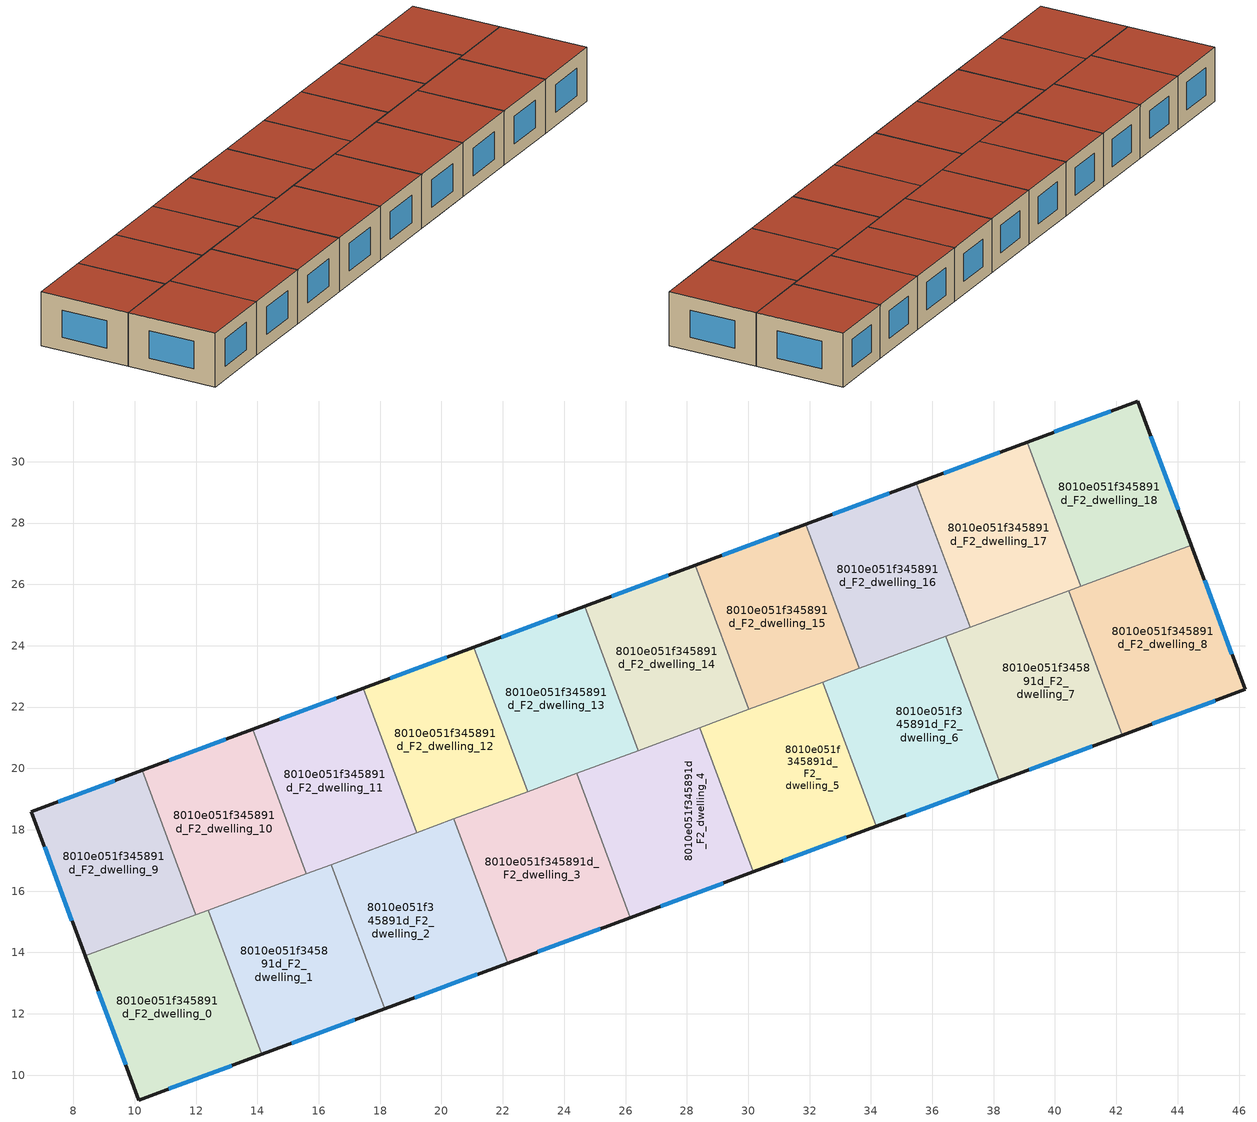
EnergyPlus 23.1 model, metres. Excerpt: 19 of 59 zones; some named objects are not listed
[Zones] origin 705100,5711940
8010e051f345891d_F2_dwelling_0
 floor to 8010e051f345891d_F1_dwelling_0 (EU_floor_Construction): 11.99,15.23 13.74,10.53 10.14,9.19 8.38,13.89 z6
 floor to 8010e051f345891d_F1_dwelling_1 (EU_floor_Construction): 12.39,15.38 14.14,10.68 13.74,10.53 11.99,15.23 z6
 wall outside (EU_wall_Construction): 8.38,13.89 10.14,9.19 14.14,10.68 z6:9
 wall to 8010e051f345891d_F2_dwelling_1 (EU_wall_Construction): 14.14,10.68 12.39,15.38 z6:9
 wall to 8010e051f345891d_F2_dwelling_9 (EU_wall_Construction): 11.99,15.23 8.38,13.89 z6:9
 wall to 8010e051f345891d_F2_dwelling_10 (EU_wall_Construction): 12.39,15.38 11.99,15.23 z6:9
 window (EU_Window_Construction): 11.12,9.55 13.16,10.31 / 8.81,12.74 9.71,10.34 z6.73:8.27
 roof outside (EU_roof_Construction): 14.14,10.68 12.39,15.38 8.38,13.89 10.14,9.19 z9
8010e051f345891d_F2_dwelling_1
 floor to 8010e051f345891d_F1_dwelling_1 (EU_floor_Construction): 15.6,16.57 17.34,11.87 14.14,10.68 12.39,15.38 z6
 floor to 8010e051f345891d_F1_dwelling_2 (EU_floor_Construction): 16.4,16.87 18.15,12.16 17.34,11.87 15.6,16.57 z6
 wall outside (EU_wall_Construction): 14.14,10.68 18.15,12.16 z6:9
 wall to 8010e051f345891d_F2_dwelling_2 (EU_wall_Construction): 18.15,12.16 16.4,16.87 z6:9
 wall to 8010e051f345891d_F2_dwelling_10 (EU_wall_Construction): 15.59,16.57 12.39,15.38 z6:9
 wall to 8010e051f345891d_F2_dwelling_11 (EU_wall_Construction): 16.4,16.87 15.59,16.57 z6:9
 window (EU_Window_Construction): 15.12,11.04 17.17,11.8 z6.73:8.27
 roof outside (EU_roof_Construction): 18.15,12.16 16.4,16.87 12.39,15.38 14.14,10.68 z9
8010e051f345891d_F2_dwelling_10
 floor to 8010e051f345891d_F1_dwelling_11 (EU_floor_Construction): 13.85,21.27 15.59,16.57 11.99,15.23 10.24,19.93 z6
 wall outside (EU_wall_Construction): 13.85,21.27 10.24,19.93 z6:9
 wall to 8010e051f345891d_F2_dwelling_11 (EU_wall_Construction): 15.59,16.57 13.85,21.27 z6:9
 wall to 8010e051f345891d_F2_dwelling_9 (EU_wall_Construction): 10.24,19.93 11.99,15.23 z6:9
 window (EU_Window_Construction): 12.96,20.94 11.12,20.26 z6.73:8.27
 roof outside (EU_roof_Construction): 15.59,16.57 13.85,21.27 10.24,19.93 11.99,15.23 z9
8010e051f345891d_F2_dwelling_11
 floor to 8010e051f345891d_F1_dwelling_12 (EU_floor_Construction): 17.45,22.61 19.2,17.91 15.59,16.57 13.85,21.27 z6
 wall outside (EU_wall_Construction): 17.45,22.61 13.85,21.27 z6:9
 wall to 8010e051f345891d_F2_dwelling_12 (EU_wall_Construction): 19.2,17.91 17.45,22.61 z6:9
 wall to 8010e051f345891d_F2_dwelling_2 (EU_wall_Construction): 16.4,16.87 19.2,17.91 z6:9
 window (EU_Window_Construction): 16.57,22.28 14.73,21.6 z6.73:8.27
 roof outside (EU_roof_Construction): 19.2,17.91 17.45,22.61 13.85,21.27 15.59,16.57 z9
8010e051f345891d_F2_dwelling_12
 floor to 8010e051f345891d_F1_dwelling_13 (EU_floor_Construction): 21.06,23.95 22.81,19.25 19.2,17.91 17.45,22.61 z6
 wall outside (EU_wall_Construction): 21.06,23.95 17.45,22.61 z6:9
 wall to 8010e051f345891d_F2_dwelling_13 (EU_wall_Construction): 22.81,19.25 21.06,23.95 z6:9
 wall to 8010e051f345891d_F2_dwelling_3 (EU_wall_Construction): 20.41,18.35 22.81,19.25 z6:9
 wall to 8010e051f345891d_F2_dwelling_2 (EU_wall_Construction): 19.2,17.91 20.41,18.36 z6:9
 window (EU_Window_Construction): 20.18,23.62 18.34,22.94 z6.73:8.27
 roof outside (EU_roof_Construction): 22.81,19.25 21.06,23.95 17.45,22.61 19.2,17.91 z9
8010e051f345891d_F2_dwelling_13
 floor to 8010e051f345891d_F1_dwelling_14 (EU_floor_Construction): 24.67,25.29 26.41,20.58 22.81,19.25 21.06,23.95 z6
 wall outside (EU_wall_Construction): 24.67,25.29 21.06,23.95 z6:9
 wall to 8010e051f345891d_F2_dwelling_14 (EU_wall_Construction): 26.41,20.58 24.67,25.29 z6:9
 wall to 8010e051f345891d_F2_dwelling_4 (EU_wall_Construction): 24.41,19.84 26.41,20.58 z6:9
 wall to 8010e051f345891d_F2_dwelling_3 (EU_wall_Construction): 22.81,19.24 24.42,19.84 z6:9
 window (EU_Window_Construction): 23.78,24.96 21.94,24.28 z6.73:8.27
 roof outside (EU_roof_Construction): 26.41,20.58 24.67,25.29 21.06,23.95 22.81,19.25 z9
8010e051f345891d_F2_dwelling_14
 floor to 8010e051f345891d_F1_dwelling_15 (EU_floor_Construction): 28.27,26.63 30.02,21.92 26.41,20.58 24.67,25.29 z6
 wall outside (EU_wall_Construction): 28.27,26.63 24.67,25.29 z6:9
 wall to 8010e051f345891d_F2_dwelling_15 (EU_wall_Construction): 30.02,21.92 28.27,26.63 z6:9
 wall to 8010e051f345891d_F2_dwelling_5 (EU_wall_Construction): 28.42,21.33 30.02,21.92 z6:9
 wall to 8010e051f345891d_F2_dwelling_4 (EU_wall_Construction): 26.41,20.58 28.42,21.33 z6:9
 window (EU_Window_Construction): 27.39,26.3 25.55,25.61 z6.73:8.27
 roof outside (EU_roof_Construction): 30.02,21.92 28.27,26.63 24.67,25.29 26.41,20.58 z9
8010e051f345891d_F2_dwelling_15
 floor to 8010e051f345891d_F1_dwelling_16 (EU_floor_Construction): 31.88,27.96 33.62,23.26 30.02,21.92 28.27,26.63 z6
 wall outside (EU_wall_Construction): 31.88,27.96 28.27,26.63 z6:9
 wall to 8010e051f345891d_F2_dwelling_16 (EU_wall_Construction): 33.62,23.26 31.88,27.96 z6:9
 wall to 8010e051f345891d_F2_dwelling_6 (EU_wall_Construction): 32.43,22.82 33.62,23.26 z6:9
 wall to 8010e051f345891d_F2_dwelling_5 (EU_wall_Construction): 30.02,21.92 32.43,22.82 z6:9
 window (EU_Window_Construction): 31,27.64 29.15,26.95 z6.73:8.27
 roof outside (EU_roof_Construction): 33.62,23.26 31.88,27.96 28.27,26.63 30.02,21.92 z9
8010e051f345891d_F2_dwelling_16
 floor to 8010e051f345891d_F1_dwelling_17 (EU_floor_Construction): 35.48,29.3 37.23,24.6 33.62,23.26 31.88,27.96 z6
 wall outside (EU_wall_Construction): 35.48,29.3 31.88,27.96 z6:9
 wall to 8010e051f345891d_F2_dwelling_17 (EU_wall_Construction): 37.23,24.6 35.48,29.3 z6:9
 wall to 8010e051f345891d_F2_dwelling_7 (EU_wall_Construction): 36.44,24.3 37.23,24.6 z6:9
 wall to 8010e051f345891d_F2_dwelling_6 (EU_wall_Construction): 33.62,23.26 36.44,24.3 z6:9
 window (EU_Window_Construction): 34.6,28.98 32.76,28.29 z6.73:8.27
 roof outside (EU_roof_Construction): 37.23,24.6 35.48,29.3 31.88,27.96 33.62,23.26 z9
8010e051f345891d_F2_dwelling_17
 floor to 8010e051f345891d_F1_dwelling_18 (EU_floor_Construction): 39.09,30.64 40.84,25.94 37.23,24.6 35.48,29.3 z6
 wall outside (EU_wall_Construction): 39.09,30.64 35.48,29.3 z6:9
 wall to 8010e051f345891d_F2_dwelling_18 (EU_wall_Construction): 40.84,25.94 39.09,30.64 z6:9
 wall to 8010e051f345891d_F2_dwelling_8 (EU_wall_Construction): 40.44,25.79 40.84,25.94 z6:9
 wall to 8010e051f345891d_F2_dwelling_7 (EU_wall_Construction): 37.23,24.6 40.44,25.79 z6:9
 window (EU_Window_Construction): 38.21,30.31 36.37,29.63 z6.73:8.27
 roof outside (EU_roof_Construction): 40.84,25.94 39.09,30.64 35.48,29.3 37.23,24.6 z9
8010e051f345891d_F2_dwelling_18
 floor to 8010e051f345891d_F1_dwelling_19 (EU_floor_Construction): 42.69,31.98 44.45,27.28 40.84,25.94 39.09,30.64 z6
 wall outside (EU_wall_Construction): 44.45,27.28 42.69,31.98 39.09,30.64 z6:9
 wall to 8010e051f345891d_F2_dwelling_8 (EU_wall_Construction): 40.84,25.94 44.45,27.28 z6:9
 window (EU_Window_Construction): 44.02,28.43 43.12,30.83 / 41.81,31.65 39.97,30.97 z6.73:8.27
 roof outside (EU_roof_Construction): 44.45,27.28 42.69,31.98 39.09,30.64 40.84,25.94 z9
8010e051f345891d_F2_dwelling_2
 floor to 8010e051f345891d_F1_dwelling_2 (EU_floor_Construction): 19.21,17.91 20.95,13.21 18.15,12.16 16.4,16.87 z6
 floor to 8010e051f345891d_F1_dwelling_3 (EU_floor_Construction): 20.41,18.35 22.15,13.65 20.95,13.21 19.21,17.91 z6
 wall outside (EU_wall_Construction): 18.15,12.16 22.15,13.65 z6:9
 wall to 8010e051f345891d_F2_dwelling_3 (EU_wall_Construction): 22.15,13.65 20.41,18.36 z6:9
 window (EU_Window_Construction): 19.13,12.53 21.17,13.29 z6.73:8.27
 roof outside (EU_roof_Construction): 22.15,13.65 20.41,18.36 16.4,16.87 18.15,12.16 z9
8010e051f345891d_F2_dwelling_3
 floor adiabatic (EU_floor_Construction): 24.42,19.84 26.16,15.14 22.15,13.65 20.41,18.36 z6
 wall outside (EU_wall_Construction): 22.15,13.65 26.16,15.14 z6:9
 wall to 8010e051f345891d_F2_dwelling_4 (EU_wall_Construction): 26.16,15.14 24.42,19.84 z6:9
 window (EU_Window_Construction): 23.13,14.02 25.18,14.77 z6.73:8.27
 roof outside (EU_roof_Construction): 26.16,15.14 24.42,19.84 20.41,18.36 22.15,13.65 z9
8010e051f345891d_F2_dwelling_4
 floor to 8010e051f345891d_F1_dwelling_4 (EU_floor_Construction): 26.42,20.59 28.16,15.88 26.16,15.14 24.42,19.84 z6
 floor to 8010e051f345891d_F1_dwelling_5 (EU_floor_Construction): 28.42,21.33 30.17,16.63 28.16,15.88 26.42,20.59 z6
 wall outside (EU_wall_Construction): 26.16,15.14 30.17,16.63 z6:9
 wall to 8010e051f345891d_F2_dwelling_5 (EU_wall_Construction): 30.17,16.63 28.42,21.33 z6:9
 window (EU_Window_Construction): 27.14,15.5 29.19,16.26 z6.73:8.27
 roof outside (EU_roof_Construction): 30.17,16.63 28.42,21.33 24.42,19.84 26.16,15.14 z9
8010e051f345891d_F2_dwelling_5
 floor to 8010e051f345891d_F1_dwelling_5 (EU_floor_Construction): 30.03,21.92 31.77,17.22 30.17,16.63 28.42,21.33 z6
 floor to 8010e051f345891d_F1_dwelling_6 (EU_floor_Construction): 32.43,22.82 34.18,18.11 31.77,17.22 30.03,21.92 z6
 wall outside (EU_wall_Construction): 30.17,16.63 34.18,18.11 z6:9
 wall to 8010e051f345891d_F2_dwelling_6 (EU_wall_Construction): 34.18,18.11 32.43,22.82 z6:9
 window (EU_Window_Construction): 31.15,16.99 33.19,17.75 z6.73:8.27
 roof outside (EU_roof_Construction): 34.18,18.11 32.43,22.82 28.42,21.33 30.17,16.63 z9
8010e051f345891d_F2_dwelling_6
 floor to 8010e051f345891d_F1_dwelling_6 (EU_floor_Construction): 33.63,23.26 35.38,18.56 34.18,18.11 32.43,22.82 z6
 floor to 8010e051f345891d_F1_dwelling_7 (EU_floor_Construction): 36.44,24.3 38.18,19.6 35.38,18.56 33.63,23.26 z6
 wall outside (EU_wall_Construction): 34.18,18.11 38.18,19.6 z6:9
 wall to 8010e051f345891d_F2_dwelling_7 (EU_wall_Construction): 38.18,19.6 36.44,24.3 z6:9
 window (EU_Window_Construction): 35.16,18.48 37.2,19.24 z6.73:8.27
 roof outside (EU_roof_Construction): 38.18,19.6 36.44,24.3 32.43,22.82 34.18,18.11 z9
8010e051f345891d_F2_dwelling_7
 floor to 8010e051f345891d_F1_dwelling_7 (EU_floor_Construction): 37.24,24.6 38.98,19.9 38.18,19.6 36.44,24.3 z6
 floor to 8010e051f345891d_F1_dwelling_8 (EU_floor_Construction): 40.44,25.79 42.19,21.09 38.98,19.9 37.24,24.6 z6
 wall outside (EU_wall_Construction): 38.18,19.6 42.19,21.09 z6:9
 wall to 8010e051f345891d_F2_dwelling_8 (EU_wall_Construction): 42.19,21.09 40.44,25.79 z6:9
 window (EU_Window_Construction): 39.16,19.97 41.21,20.72 z6.73:8.27
 roof outside (EU_roof_Construction): 42.19,21.09 40.44,25.79 36.44,24.3 38.18,19.6 z9
8010e051f345891d_F2_dwelling_8
 floor to 8010e051f345891d_F1_dwelling_8 (EU_floor_Construction): 40.84,25.94 42.59,21.24 42.19,21.09 40.44,25.79 z6
 floor to 8010e051f345891d_F1_dwelling_9 (EU_floor_Construction): 44.45,27.28 46.2,22.58 42.59,21.24 40.84,25.94 z6
 wall outside (EU_wall_Construction): 42.19,21.09 46.2,22.58 44.45,27.28 z6:9
 window (EU_Window_Construction): 45.77,23.73 44.88,26.13 / 43.17,21.45 45.22,22.21 z6.73:8.27
 roof outside (EU_roof_Construction): 46.2,22.58 44.45,27.28 40.44,25.79 42.19,21.09 z9
8010e051f345891d_F2_dwelling_9
 floor to 8010e051f345891d_F1_dwelling_10 (EU_floor_Construction): 10.24,19.93 11.99,15.23 8.38,13.89 6.63,18.59 z6
 wall outside (EU_wall_Construction): 10.24,19.93 6.63,18.59 8.38,13.89 z6:9
 window (EU_Window_Construction): 7.06,17.44 7.95,15.04 / 9.36,19.6 7.51,18.92 z6.73:8.27
 roof outside (EU_roof_Construction): 11.99,15.23 10.24,19.93 6.63,18.59 8.38,13.89 z9
[Building]
EU S2 Campaign: North Axis=0; Terrain=City; Solar Distribution=FullExterior
[Site:Location]
London: Latitude=51.5; Longitude=-0.5; Time Zone=0; Elevation=25
[SizingPeriod:WeatherFileDays]
AnnualSizingPeriod: Begin Month=1; Begin Day of Month=1; End Month=12; End Day of Month=31; Day of Week for Start Day=Monday; Use Weather File Daylight Saving Period=No; Use Weather File Rain and Snow Indicators=No
[MATERIAL]
EU_InternalMass_Material: Roughness=MediumRough; Thickness=0.1; Conductivity=1; Density=1800; Specific Heat=900; Thermal Absorptance=0.9; Solar Absorptance=0.7; Visible Absorptance=0.7
[MATERIAL:NOMASS] Roughness=MediumRough; Thermal Absorptance=0.9; Solar Absorptance=0.7; Visible Absorptance=0.7
Name | Thermal Resistance
EU_wall_NoMass | 0.50783
EU_roof_NoMass | 0.465511
EU_floor_NoMass | 2.03132
[WINDOWMATERIAL:SIMPLEGLAZINGSYSTEM]
EU_Window_SimpleGlazing: UFactor=4.38586; Solar Heat Gain Coefficient=0.85; Visible Transmittance=0.85
[CONSTRUCTION]
EU_wall_Construction: EU_wall_NoMass
EU_roof_Construction: EU_roof_NoMass
EU_floor_Construction: EU_floor_NoMass
EU_InternalMass_Construction: EU_InternalMass_Material
EU_Window_Construction: EU_Window_SimpleGlazing
[ZONE] Type=1; Multiplier=1; Ceiling Height=autocalculate; Floor Area=autocalculate; Part of Total Floor Area=Yes
Name | Volume
8010e051f345891d_F2_dwelling_0 | 64.3257
8010e051f345891d_F2_dwelling_1 | 64.3367
8010e051f345891d_F2_dwelling_10; 8010e051f345891d_F2_dwelling_14 | 57.9155
8010e051f345891d_F2_dwelling_11; 8010e051f345891d_F2_dwelling_13 | 57.8965
8010e051f345891d_F2_dwelling_12 | 57.9016
8010e051f345891d_F2_dwelling_15; 8010e051f345891d_F2_dwelling_9 | 57.9031
8010e051f345891d_F2_dwelling_16 | 57.9097
8010e051f345891d_F2_dwelling_17 | 57.9009
8010e051f345891d_F2_dwelling_18 | 57.9038
8010e051f345891d_F2_dwelling_2 | 64.3323
8010e051f345891d_F2_dwelling_3; 8010e051f345891d_F2_dwelling_6 | 64.3242
8010e051f345891d_F2_dwelling_4 | 64.333
8010e051f345891d_F2_dwelling_5 | 64.3315
8010e051f345891d_F2_dwelling_7 | 64.3374
8010e051f345891d_F2_dwelling_8 | 64.3337
[INTERNALMASS] Construction=EU_InternalMass_Construction
Name | Zone or ZoneList | Surface Area
8010e051f345891d_F2_dwelling_0_EU_InternalMass | 8010e051f345891d_F2_dwelling_0 | 21.4417
8010e051f345891d_F2_dwelling_1_EU_InternalMass | 8010e051f345891d_F2_dwelling_1 | 21.4457
8010e051f345891d_F2_dwelling_2_EU_InternalMass | 8010e051f345891d_F2_dwelling_2 | 21.4441
8010e051f345891d_F2_dwelling_3_EU_InternalMass | 8010e051f345891d_F2_dwelling_3 | 21.4412
8010e051f345891d_F2_dwelling_4_EU_InternalMass | 8010e051f345891d_F2_dwelling_4 | 21.4441
8010e051f345891d_F2_dwelling_5_EU_InternalMass | 8010e051f345891d_F2_dwelling_5 | 21.4441
8010e051f345891d_F2_dwelling_6_EU_InternalMass | 8010e051f345891d_F2_dwelling_6 | 21.4412
8010e051f345891d_F2_dwelling_7_EU_InternalMass | 8010e051f345891d_F2_dwelling_7 | 21.4457
8010e051f345891d_F2_dwelling_8_EU_InternalMass | 8010e051f345891d_F2_dwelling_8 | 21.4446
8010e051f345891d_F2_dwelling_9_EU_InternalMass | 8010e051f345891d_F2_dwelling_9 | 19.3013
8010e051f345891d_F2_dwelling_10_EU_InternalMass | 8010e051f345891d_F2_dwelling_10 | 19.3052
8010e051f345891d_F2_dwelling_11_EU_InternalMass | 8010e051f345891d_F2_dwelling_11 | 19.2988
8010e051f345891d_F2_dwelling_12_EU_InternalMass | 8010e051f345891d_F2_dwelling_12 | 19.3005
8010e051f345891d_F2_dwelling_13_EU_InternalMass | 8010e051f345891d_F2_dwelling_13 | 19.2988
8010e051f345891d_F2_dwelling_14_EU_InternalMass | 8010e051f345891d_F2_dwelling_14 | 19.3052
8010e051f345891d_F2_dwelling_15_EU_InternalMass | 8010e051f345891d_F2_dwelling_15 | 19.3005
8010e051f345891d_F2_dwelling_16_EU_InternalMass | 8010e051f345891d_F2_dwelling_16 | 19.3035
8010e051f345891d_F2_dwelling_17_EU_InternalMass | 8010e051f345891d_F2_dwelling_17 | 19.3005
8010e051f345891d_F2_dwelling_18_EU_InternalMass | 8010e051f345891d_F2_dwelling_18 | 19.3013
[OTHEREQUIPMENT] Fuel Type=Electricity; Design Level Calculation Method=Watts/Area; Power per Zone Floor Area=1; Fraction Latent=0; Fraction Radiant=0; Fraction Lost=0; Carbon Dioxide Generation Rate=0; EndUse Subcategory=EU_Step8_InternalGains
Name | Zone or ZoneList or Space or SpaceList | Schedule
EU_Step8_InternalGain_8010e051f345891d_F2_dwelling_0_f000 | 8010e051f345891d_F2_dwelling_0 | EU_Step8_GainSchedule_8010e051f345891d_F2_dwelling_0_f000
EU_Step8_InternalGain_8010e051f345891d_F2_dwelling_1_f000 | 8010e051f345891d_F2_dwelling_1 | EU_Step8_GainSchedule_8010e051f345891d_F2_dwelling_1_f000
EU_Step8_InternalGain_8010e051f345891d_F2_dwelling_2_f000 | 8010e051f345891d_F2_dwelling_2 | EU_Step8_GainSchedule_8010e051f345891d_F2_dwelling_2_f000
EU_Step8_InternalGain_8010e051f345891d_F2_dwelling_3_f000 | 8010e051f345891d_F2_dwelling_3 | EU_Step8_GainSchedule_8010e051f345891d_F2_dwelling_3_f000
EU_Step8_InternalGain_8010e051f345891d_F2_dwelling_4_f000 | 8010e051f345891d_F2_dwelling_4 | EU_Step8_GainSchedule_8010e051f345891d_F2_dwelling_4_f000
EU_Step8_InternalGain_8010e051f345891d_F2_dwelling_5_f000 | 8010e051f345891d_F2_dwelling_5 | EU_Step8_GainSchedule_8010e051f345891d_F2_dwelling_5_f000
EU_Step8_InternalGain_8010e051f345891d_F2_dwelling_6_f000 | 8010e051f345891d_F2_dwelling_6 | EU_Step8_GainSchedule_8010e051f345891d_F2_dwelling_6_f000
EU_Step8_InternalGain_8010e051f345891d_F2_dwelling_7_f000 | 8010e051f345891d_F2_dwelling_7 | EU_Step8_GainSchedule_8010e051f345891d_F2_dwelling_7_f000
EU_Step8_InternalGain_8010e051f345891d_F2_dwelling_8_f000 | 8010e051f345891d_F2_dwelling_8 | EU_Step8_GainSchedule_8010e051f345891d_F2_dwelling_8_f000
EU_Step8_InternalGain_8010e051f345891d_F2_dwelling_9_f000 | 8010e051f345891d_F2_dwelling_9 | EU_Step8_GainSchedule_8010e051f345891d_F2_dwelling_9_f000
EU_Step8_InternalGain_8010e051f345891d_F2_dwelling_10_f000 | 8010e051f345891d_F2_dwelling_10 | EU_Step8_GainSchedule_8010e051f345891d_F2_dwelling_10_f000
EU_Step8_InternalGain_8010e051f345891d_F2_dwelling_11_f000 | 8010e051f345891d_F2_dwelling_11 | EU_Step8_GainSchedule_8010e051f345891d_F2_dwelling_11_f000
EU_Step8_InternalGain_8010e051f345891d_F2_dwelling_12_f000 | 8010e051f345891d_F2_dwelling_12 | EU_Step8_GainSchedule_8010e051f345891d_F2_dwelling_12_f000
EU_Step8_InternalGain_8010e051f345891d_F2_dwelling_13_f000 | 8010e051f345891d_F2_dwelling_13 | EU_Step8_GainSchedule_8010e051f345891d_F2_dwelling_13_f000
EU_Step8_InternalGain_8010e051f345891d_F2_dwelling_14_f000 | 8010e051f345891d_F2_dwelling_14 | EU_Step8_GainSchedule_8010e051f345891d_F2_dwelling_14_f000
EU_Step8_InternalGain_8010e051f345891d_F2_dwelling_15_f000 | 8010e051f345891d_F2_dwelling_15 | EU_Step8_GainSchedule_8010e051f345891d_F2_dwelling_15_f000
EU_Step8_InternalGain_8010e051f345891d_F2_dwelling_16_f000 | 8010e051f345891d_F2_dwelling_16 | EU_Step8_GainSchedule_8010e051f345891d_F2_dwelling_16_f000
EU_Step8_InternalGain_8010e051f345891d_F2_dwelling_17_f000 | 8010e051f345891d_F2_dwelling_17 | EU_Step8_GainSchedule_8010e051f345891d_F2_dwelling_17_f000
EU_Step8_InternalGain_8010e051f345891d_F2_dwelling_18_f000 | 8010e051f345891d_F2_dwelling_18 | EU_Step8_GainSchedule_8010e051f345891d_F2_dwelling_18_f000
[ZONEVENTILATION:DESIGNFLOWRATE] Schedule=EU_AlwaysOn; Design Flow Rate Calculation Method=AirChanges/Hour; Air Changes per Hour=0.537044; Ventilation Type=Natural; Fan Pressure Rise=0; Fan Total Efficiency=1; Constant Term Coefficient=1; Temperature Term Coefficient=0; Velocity Term Coefficient=0; Velocity Squared Term Coefficient=0; Minimum Indoor Temperature=-100; Maximum Indoor Temperature=100; Delta Temperature=-100; Minimum Outdoor Temperature=-100; Maximum Outdoor Temperature=100; Maximum Wind Speed=40
Name | Zone or ZoneList or Space or SpaceList
EU_ConstantAir_8010e051f345891d_F2_dwelling_0 | 8010e051f345891d_F2_dwelling_0
EU_ConstantAir_8010e051f345891d_F2_dwelling_1 | 8010e051f345891d_F2_dwelling_1
EU_ConstantAir_8010e051f345891d_F2_dwelling_2 | 8010e051f345891d_F2_dwelling_2
EU_ConstantAir_8010e051f345891d_F2_dwelling_3 | 8010e051f345891d_F2_dwelling_3
EU_ConstantAir_8010e051f345891d_F2_dwelling_4 | 8010e051f345891d_F2_dwelling_4
EU_ConstantAir_8010e051f345891d_F2_dwelling_5 | 8010e051f345891d_F2_dwelling_5
EU_ConstantAir_8010e051f345891d_F2_dwelling_6 | 8010e051f345891d_F2_dwelling_6
EU_ConstantAir_8010e051f345891d_F2_dwelling_7 | 8010e051f345891d_F2_dwelling_7
EU_ConstantAir_8010e051f345891d_F2_dwelling_8 | 8010e051f345891d_F2_dwelling_8
EU_ConstantAir_8010e051f345891d_F2_dwelling_9 | 8010e051f345891d_F2_dwelling_9
EU_ConstantAir_8010e051f345891d_F2_dwelling_10 | 8010e051f345891d_F2_dwelling_10
EU_ConstantAir_8010e051f345891d_F2_dwelling_11 | 8010e051f345891d_F2_dwelling_11
EU_ConstantAir_8010e051f345891d_F2_dwelling_12 | 8010e051f345891d_F2_dwelling_12
EU_ConstantAir_8010e051f345891d_F2_dwelling_13 | 8010e051f345891d_F2_dwelling_13
EU_ConstantAir_8010e051f345891d_F2_dwelling_14 | 8010e051f345891d_F2_dwelling_14
EU_ConstantAir_8010e051f345891d_F2_dwelling_15 | 8010e051f345891d_F2_dwelling_15
EU_ConstantAir_8010e051f345891d_F2_dwelling_16 | 8010e051f345891d_F2_dwelling_16
EU_ConstantAir_8010e051f345891d_F2_dwelling_17 | 8010e051f345891d_F2_dwelling_17
EU_ConstantAir_8010e051f345891d_F2_dwelling_18 | 8010e051f345891d_F2_dwelling_18
[HVACTEMPLATE:ZONE:IDEALLOADSAIRSYSTEM] System Availability Schedule=EU_AlwaysOn; Maximum Heating Supply Air Temperature=50; Minimum Cooling Supply Air Temperature=13; Maximum Heating Supply Air Humidity Ratio=0.0156; Minimum Cooling Supply Air Humidity Ratio=0.0077; Heating Limit=NoLimit; Cooling Limit=NoLimit; Heating Availability Schedule=EU_AlwaysOn; Cooling Availability Schedule=EU_CoolingOff; Dehumidification Control Type=ConstantSensibleHeatRatio; Cooling Sensible Heat Ratio=0.7; Dehumidification Setpoint=60; Humidification Control Type=None; Humidification Setpoint=30; Outdoor Air Method=None; Outdoor Air Flow Rate per Person=0.00944; Outdoor Air Flow Rate per Zone Floor Area=0; Outdoor Air Flow Rate per Zone=0; Demand Controlled Ventilation Type=None; Outdoor Air Economizer Type=NoEconomizer; Heat Recovery Type=None; Sensible Heat Recovery Effectiveness=0.7; Latent Heat Recovery Effectiveness=0.65
Name | Template Thermostat
8010e051f345891d_F2_dwelling_0 | EU_HeatOnly_8010e051f345891d_F2_dwelling_0
8010e051f345891d_F2_dwelling_1 | EU_HeatOnly_8010e051f345891d_F2_dwelling_1
8010e051f345891d_F2_dwelling_2 | EU_HeatOnly_8010e051f345891d_F2_dwelling_2
8010e051f345891d_F2_dwelling_3 | EU_HeatOnly_8010e051f345891d_F2_dwelling_3
8010e051f345891d_F2_dwelling_4 | EU_HeatOnly_8010e051f345891d_F2_dwelling_4
8010e051f345891d_F2_dwelling_5 | EU_HeatOnly_8010e051f345891d_F2_dwelling_5
8010e051f345891d_F2_dwelling_6 | EU_HeatOnly_8010e051f345891d_F2_dwelling_6
8010e051f345891d_F2_dwelling_7 | EU_HeatOnly_8010e051f345891d_F2_dwelling_7
8010e051f345891d_F2_dwelling_8 | EU_HeatOnly_8010e051f345891d_F2_dwelling_8
8010e051f345891d_F2_dwelling_9 | EU_HeatOnly_8010e051f345891d_F2_dwelling_9
8010e051f345891d_F2_dwelling_10 | EU_HeatOnly_8010e051f345891d_F2_dwelling_10
8010e051f345891d_F2_dwelling_11 | EU_HeatOnly_8010e051f345891d_F2_dwelling_11
8010e051f345891d_F2_dwelling_12 | EU_HeatOnly_8010e051f345891d_F2_dwelling_12
8010e051f345891d_F2_dwelling_13 | EU_HeatOnly_8010e051f345891d_F2_dwelling_13
8010e051f345891d_F2_dwelling_14 | EU_HeatOnly_8010e051f345891d_F2_dwelling_14
8010e051f345891d_F2_dwelling_15 | EU_HeatOnly_8010e051f345891d_F2_dwelling_15
8010e051f345891d_F2_dwelling_16 | EU_HeatOnly_8010e051f345891d_F2_dwelling_16
8010e051f345891d_F2_dwelling_17 | EU_HeatOnly_8010e051f345891d_F2_dwelling_17
8010e051f345891d_F2_dwelling_18 | EU_HeatOnly_8010e051f345891d_F2_dwelling_18
[SIZING:ZONE] Zone Cooling Design Supply Air Temperature Input Method=SupplyAirTemperature; Zone Cooling Design Supply Air Temperature=13; Zone Heating Design Supply Air Temperature Input Method=SupplyAirTemperature; Zone Heating Design Supply Air Temperature=50; Zone Cooling Design Supply Air Humidity Ratio=0.008; Zone Heating Design Supply Air Humidity Ratio=0.008; Cooling Design Air Flow Method=DesignDay; Cooling Design Air Flow Rate=0; Cooling Minimum Air Flow per Zone Floor Area=0.000762; Cooling Minimum Air Flow=0; Cooling Minimum Air Flow Fraction=0.2; Heating Design Air Flow Method=DesignDay; Heating Design Air Flow Rate=0; Heating Maximum Air Flow per Zone Floor Area=0.002032; Heating Maximum Air Flow=0.141576; Heating Maximum Air Flow Fraction=0.3; Account for Dedicated Outdoor Air System=No; Dedicated Outdoor Air System Control Strategy=NeutralSupplyAir; Dedicated Outdoor Air Low Setpoint Temperature for Design=autosize; Dedicated Outdoor Air High Setpoint Temperature for Design=autosize; Zone Load Sizing Method=Sensible Load Only No Latent Load; Zone Latent Cooling Design Supply Air Humidity Ratio Input Method=HumidityRatioDifference; Zone Cooling Design Supply Air Humidity Ratio Difference=0.005; Zone Latent Heating Design Supply Air Humidity Ratio Input Method=HumidityRatioDifference; Zone Humidification Design Supply Air Humidity Ratio Difference=0.005
8010e051f345891d_F2_dwelling_0; 8010e051f345891d_F2_dwelling_1; 8010e051f345891d_F2_dwelling_2; 8010e051f345891d_F2_dwelling_3; 8010e051f345891d_F2_dwelling_4; 8010e051f345891d_F2_dwelling_5; 8010e051f345891d_F2_dwelling_6; 8010e051f345891d_F2_dwelling_7; 8010e051f345891d_F2_dwelling_8; 8010e051f345891d_F2_dwelling_9; 8010e051f345891d_F2_dwelling_10; 8010e051f345891d_F2_dwelling_11; 8010e051f345891d_F2_dwelling_12; 8010e051f345891d_F2_dwelling_13; 8010e051f345891d_F2_dwelling_14; 8010e051f345891d_F2_dwelling_15; 8010e051f345891d_F2_dwelling_16; 8010e051f345891d_F2_dwelling_17; 8010e051f345891d_F2_dwelling_18
[SCHEDULE:CONSTANT]
Name | Hourly Value
EU_AlwaysOn | 1
EU_CoolingOff | 0
[SCHEDULE:FILE] Column Number=1; Rows to Skip at Top=0; Number of Hours of Data=8760; Column Separator=Comma; Interpolate to Timestep=No; Minutes per Item=60; Adjust Schedule for Daylight Savings=Yes
Name | File
EU_Step8_GainSchedule_8010e051f345891d_F2_dwelling_0_f000 | ../../schedules/8010e051f345891d/8010e051f345891d_F2_dwelling_0_f000_gain.csv
EU_Step8_GainSchedule_8010e051f345891d_F2_dwelling_1_f000 | ../../schedules/8010e051f345891d/8010e051f345891d_F2_dwelling_1_f000_gain.csv
EU_Step8_GainSchedule_8010e051f345891d_F2_dwelling_2_f000 | ../../schedules/8010e051f345891d/8010e051f345891d_F2_dwelling_2_f000_gain.csv
EU_Step8_GainSchedule_8010e051f345891d_F2_dwelling_3_f000 | ../../schedules/8010e051f345891d/8010e051f345891d_F2_dwelling_3_f000_gain.csv
EU_Step8_GainSchedule_8010e051f345891d_F2_dwelling_4_f000 | ../../schedules/8010e051f345891d/8010e051f345891d_F2_dwelling_4_f000_gain.csv
EU_Step8_GainSchedule_8010e051f345891d_F2_dwelling_5_f000 | ../../schedules/8010e051f345891d/8010e051f345891d_F2_dwelling_5_f000_gain.csv
EU_Step8_GainSchedule_8010e051f345891d_F2_dwelling_6_f000 | ../../schedules/8010e051f345891d/8010e051f345891d_F2_dwelling_6_f000_gain.csv
EU_Step8_GainSchedule_8010e051f345891d_F2_dwelling_7_f000 | ../../schedules/8010e051f345891d/8010e051f345891d_F2_dwelling_7_f000_gain.csv
EU_Step8_GainSchedule_8010e051f345891d_F2_dwelling_8_f000 | ../../schedules/8010e051f345891d/8010e051f345891d_F2_dwelling_8_f000_gain.csv
EU_Step8_GainSchedule_8010e051f345891d_F2_dwelling_9_f000 | ../../schedules/8010e051f345891d/8010e051f345891d_F2_dwelling_9_f000_gain.csv
EU_Step8_GainSchedule_8010e051f345891d_F2_dwelling_10_f000 | ../../schedules/8010e051f345891d/8010e051f345891d_F2_dwelling_10_f000_gain.csv
EU_Step8_GainSchedule_8010e051f345891d_F2_dwelling_11_f000 | ../../schedules/8010e051f345891d/8010e051f345891d_F2_dwelling_11_f000_gain.csv
EU_Step8_GainSchedule_8010e051f345891d_F2_dwelling_12_f000 | ../../schedules/8010e051f345891d/8010e051f345891d_F2_dwelling_12_f000_gain.csv
EU_Step8_GainSchedule_8010e051f345891d_F2_dwelling_13_f000 | ../../schedules/8010e051f345891d/8010e051f345891d_F2_dwelling_13_f000_gain.csv
EU_Step8_GainSchedule_8010e051f345891d_F2_dwelling_14_f000 | ../../schedules/8010e051f345891d/8010e051f345891d_F2_dwelling_14_f000_gain.csv
EU_Step8_GainSchedule_8010e051f345891d_F2_dwelling_15_f000 | ../../schedules/8010e051f345891d/8010e051f345891d_F2_dwelling_15_f000_gain.csv
EU_Step8_GainSchedule_8010e051f345891d_F2_dwelling_16_f000 | ../../schedules/8010e051f345891d/8010e051f345891d_F2_dwelling_16_f000_gain.csv
EU_Step8_GainSchedule_8010e051f345891d_F2_dwelling_17_f000 | ../../schedules/8010e051f345891d/8010e051f345891d_F2_dwelling_17_f000_gain.csv
EU_Step8_GainSchedule_8010e051f345891d_F2_dwelling_18_f000 | ../../schedules/8010e051f345891d/8010e051f345891d_F2_dwelling_18_f000_gain.csv
